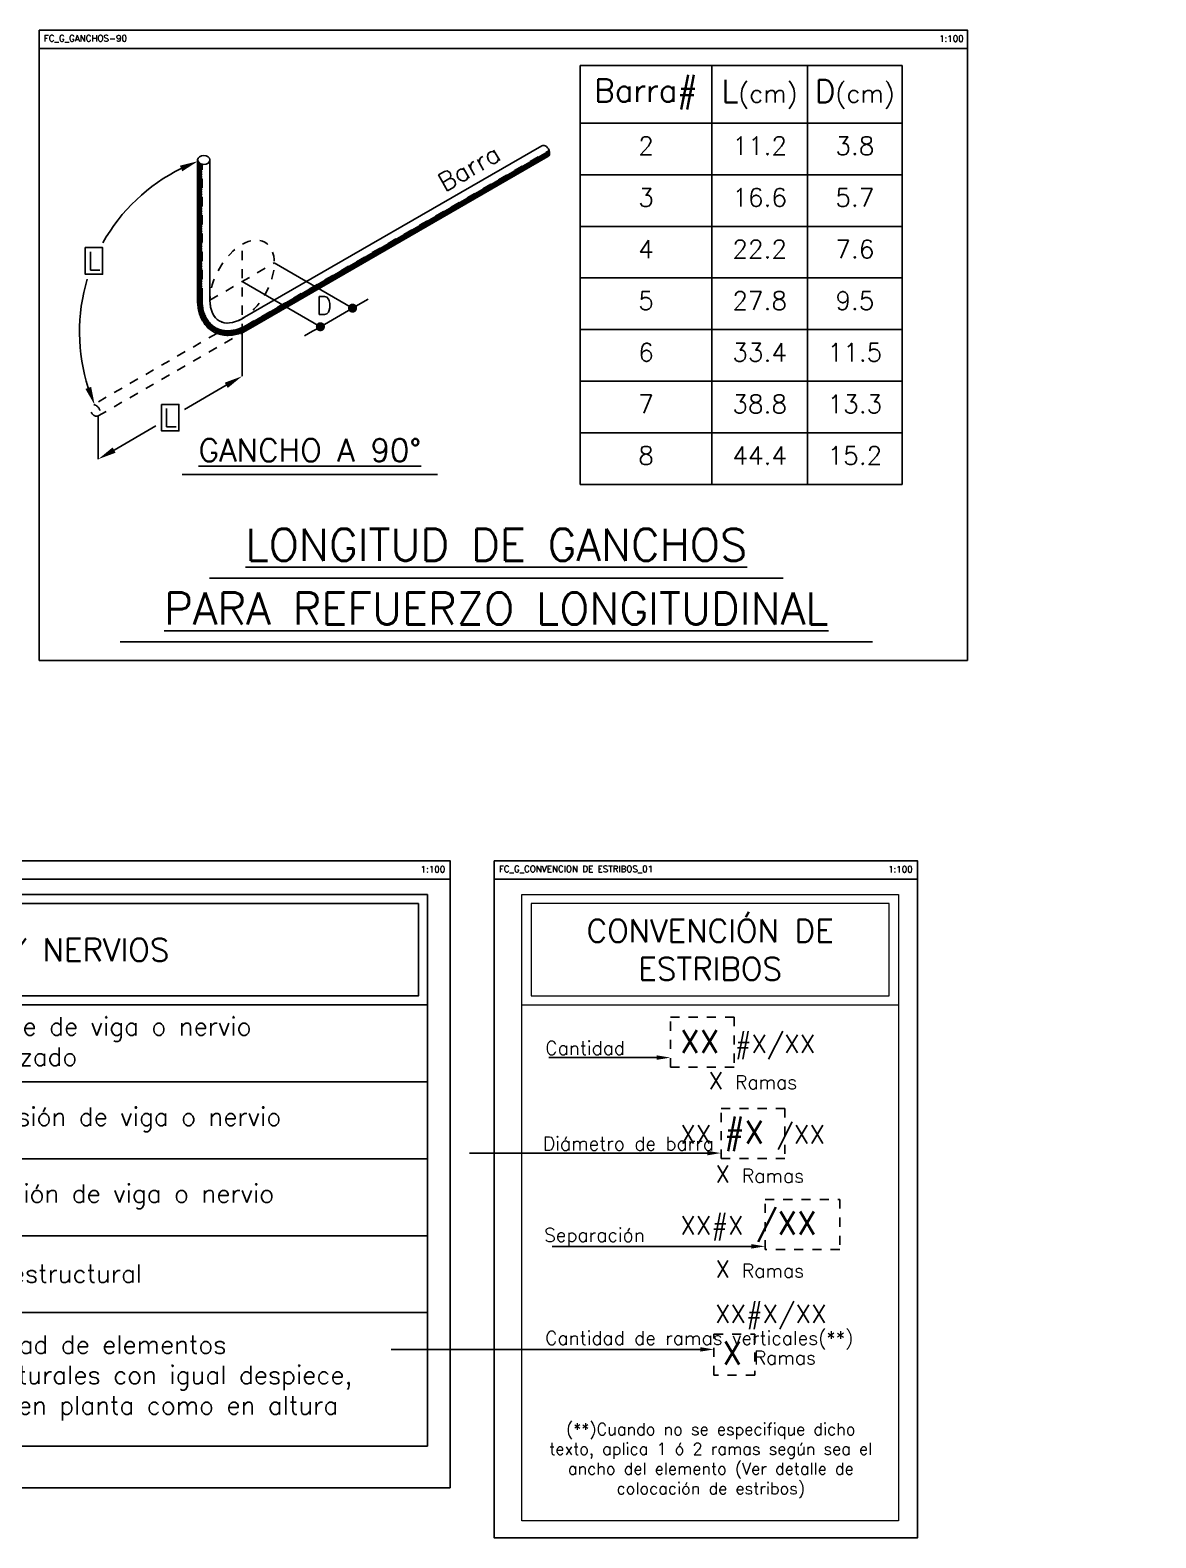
# Model space of a CAD drawing. Header units: millimetres. Extents: x 0 to 212, y -9 to 41.
# Drawn here: x 46.31 to 58.66, y -6.35 to 10.2 of the extents above; entities that cross this region are included whole.
import ezdxf
from ezdxf import colors
from ezdxf.entities.mleader import LeaderData, LeaderLine
from ezdxf.enums import TextEntityAlignment as Align
from ezdxf.math import Vec2, Vec3

# ---------------------------------------------------------------- set-up
doc = ezdxf.new("R2010")
doc.units = ezdxf.units.MM
doc.header["$LTSCALE"] = 0.01
doc.header["$PDMODE"] = 3
doc.linetypes.add('DASHDOT', pattern=[1, 0.5, -0.25, 0, -0.25])
doc.linetypes.add('DASHED2', pattern=[0.375, 0.25, -0.125])
for name, color, linetype in [('FC_BORDES', 4, 'Continuous'), ('FC_COTAS', 1, 'Continuous'), ('FC_EJES', 1, 'DASHDOT'), ('FC_HATCH 253', 253, 'Continuous'), ('FC_PROYECCION', 6, 'DASHED2'), ('FC_R-100', 12, 'Continuous'), ('FC_R-140', 2, 'Continuous'), ('FC_R-175', 5, 'Continuous'), ('FC_R-200', 5, 'Continuous'), ('FC_R-60', 11, 'Continuous'), ('FC_R-80', 11, 'Continuous'), ('FC_REFUERZO 2', 1, 'Continuous')]:
    doc.layers.add(name, color=color, linetype=linetype)
doc.layers.add('FC_HOJA', color=230, linetype='Continuous', plot=False)
doc.styles.add('FC_TEXT', font='romans.shx', dxfattribs={"height": 0.002})
doc.styles.add('FC_TEXT1', font='romans.shx')
doc.dimstyles.new('FC_COTAS', dxfattribs={"dimtxt": 0.0015, "dimasz": 0.001, "dimexe": 0, "dimexo": 0, "dimgap": 0.001, "dimtad": 1, "dimtih": 1, "dimtoh": 1, "dimzin": 0, "dimdsep": 46, "dimtxsty": 'FC_TEXT1', "dimblk": 'DOT', "dimcen": 0.09, "dimclrd": 256, "dimclre": 256, "dimclrt": 256, "dimadec": 0, "dimazin": 0, "dimtfac": 1, "dimtix": 1, "dimtmove": 2, "dimatfit": 3, "dimfxl": 1.002, "dimtolj": 1, "dimtzin": 0, "dimlwd": -1, "dimarcsym": 0})
doc.dimstyles.new('FC_COTAS$7', dxfattribs={"dimtxt": 0.002, "dimasz": 0.002, "dimexe": 0, "dimexo": 0, "dimgap": 0.000375, "dimtad": 2, "dimtih": 1, "dimtoh": 1, "dimzin": 0, "dimdsep": 46, "dimtxsty": 'FC_TEXT1', "dimblk": 'DOT', "dimcen": 0.09, "dimclrd": 256, "dimclre": 256, "dimclrt": 11, "dimadec": 0, "dimazin": 0, "dimtfac": 1, "dimtix": 1, "dimtmove": 2, "dimatfit": 3, "dimfxl": 1.002, "dimtolj": 1, "dimtzin": 0, "dimlwd": -1, "dimarcsym": 0})

# ---------------------------------------------------------------- blocks, each defined once
blk = doc.blocks.new('*U33')
at = {"layer": 'FC_R-140', "color": 4, "ltscale": 1.5}
blk.add_lwpolyline([(-0.014, 0), (0.014, 0)], dxfattribs=at)
at = {"layer": 'FC_R-140', "ltscale": 1.5, "style": 'FC_TEXT1'}
blk.add_attdef('%%UTÍTULO', text='', height=0.0025, dxfattribs=at).set_placement((0, 0.00266), align=Align.MIDDLE_CENTER)
at = {"layer": 'FC_R-80', "ltscale": 1.5, "style": 'FC_TEXT1'}
blk.add_attdef('ESCALA', text='', height=0.002, dxfattribs=at).set_placement((-0.014, -0.0017), align=Align.MIDDLE_LEFT)
blk = doc.blocks.new('*T27')
at = {"layer": 'FC_BORDES', "color": 0, "linetype": 'ByBlock', "lineweight": -2, "ltscale": 0.6, "transparency": 16777216}
for p, q in [((0, 0), (3.535, 0)), ((0, 0), (0, -4.6)), ((1.447, 0), (1.447, -4.6)), ((2.494, 0), (2.494, -4.6)), ((3.535, 0), (3.535, -4.6)), ((0, -0.633), (3.535, -0.633)), ((0, -1.2), (3.535, -1.2)), ((0, -1.767), (3.535, -1.767)), ((0, -2.333), (3.535, -2.333)), ((0, -2.9), (3.535, -2.9)), ((0, -3.467), (3.535, -3.467)), ((0, -4.033), (3.535, -4.033)), ((0, -4.6), (3.535, -4.6))]:
    blk.add_line(p, q, dxfattribs=at)
at = {"layer": 'FC_BORDES', "color": 2, "ltscale": 0.6, "transparency": 16777216, "char_height": 0.25, "attachment_point": 5, "style": 'FC_TEXT1'}
for s, insert, width in [('{\\C12;Barra#}', (0.724, -0.317), 1.44709), ('{\\C12;L\\H0.8x;\\C11;(cm)}', (1.971, -0.317), 1.04655), ('{\\C12;D\\H0.8x;\\C11;(cm)}', (3.015, -0.317), 1.04078)]:
    blk.add_mtext(s, dxfattribs=dict(at, insert=insert, width=width))
at = {"layer": 'FC_BORDES', "color": 11, "ltscale": 0.6, "transparency": 16777216, "char_height": 0.2, "attachment_point": 2, "style": 'FC_TEXT1'}
for s, insert, width in [('2', (0.724, -0.783), 1.14739), ('11.2', (1.971, -0.783), 0.74685), ('3.8', (3.015, -0.783), 0.74108), ('3', (0.724, -1.35), 1.14739), ('16.6', (1.971, -1.35), 0.74685), ('5.7', (3.015, -1.35), 0.74108), ('4', (0.724, -1.917), 1.14739), ('22.2', (1.971, -1.917), 0.74685), ('7.6', (3.015, -1.917), 0.74108), ('5', (0.724, -2.483), 1.14739), ('27.8', (1.971, -2.483), 0.74685), ('9.5', (3.015, -2.483), 0.74108), ('6', (0.724, -3.05), 1.14739), ('33.4', (1.971, -3.05), 0.74685), ('11.5', (3.015, -3.05), 0.74108), ('7', (0.724, -3.617), 1.14739), ('38.8', (1.971, -3.617), 0.74685), ('13.3', (3.015, -3.617), 0.74108), ('8', (0.724, -4.183), 1.14739), ('44.4', (1.971, -4.183), 0.74685), ('15.2', (3.015, -4.183), 0.74108)]:
    blk.add_mtext(s, dxfattribs=dict(at, insert=insert, width=width))
blk = doc.blocks.new('*U34')
at = {"layer": 'FC_R-200', "color": 4, "ltscale": 1.5}
for points in [[(-0.03148, 0), (0.03148, 0)], [(-0.04128, -0.007), (0.04128, -0.007)]]:
    blk.add_lwpolyline(points, dxfattribs=at)
at = {"layer": 'FC_R-200', "ltscale": 1.5, "style": 'FC_TEXT1'}
for tag, p in [('%%UTÍTULO', (0, 0.00366)), ('%%UTÍTULO1', (0, -0.00334))]:
    blk.add_attdef(tag, text='', height=0.0035, dxfattribs=at).set_placement(p, align=Align.MIDDLE_CENTER)
at = {"layer": 'FC_R-80', "ltscale": 1.5, "style": 'FC_TEXT1'}
blk.add_attdef('ESCALA', text='', height=0.002, dxfattribs=at).set_placement((-0.04075, -0.0087), align=Align.MIDDLE_LEFT)
blk = doc.blocks.new('*D23')
at = {"layer": 'Defpoints', "color": 0, "ltscale": 0.6, "transparency": 16777216}
for p in [(-0.994, -44.709), (-0.994, -45.184), (-2.572, -45.62)]:
    blk.add_point(p, dxfattribs=at)
at = {"layer": 'FC_COTAS', "lineweight": -2, "ltscale": 0.6, "transparency": 16777216}
for p, q in [((-0.994, -44.709), (-0.994, -45.184)), ((-2.572, -45.62), (-2.572, -46.095))]:
    blk.add_line(p, q, dxfattribs=at)
at = {"layer": 'FC_COTAS', "ltscale": 0.6, "transparency": 16777216}
for p, q in [((-1.167, -45.284), (-1.626, -45.549)), ((-2.399, -45.995), (-1.94, -45.73))]:
    blk.add_line(p, q, dxfattribs=at)
for points in [[(-1.184, -45.255), (-1.151, -45.313), (-0.994, -45.184)], [(-2.415, -45.966), (-2.382, -46.024), (-2.572, -46.095)]]:
    blk.add_solid(points, dxfattribs=at)
at = {"layer": 'FC_COTAS', "ltscale": 0.6, "transparency": 16777216, "insert": (-1.783, -45.64), "char_height": 0.15, "attachment_point": 5, "style": 'FC_TEXT1'}
blk.add_mtext('\\A1;{\\H1.33333x;\\C11;L}', dxfattribs=at)
blk = doc.blocks.new('_Dot')
at = {"color": 0, "linetype": 'ByBlock', "lineweight": -2}
blk.add_line((-0.5, 0), (-1, 0), dxfattribs=at)
at = {"color": 0, "linetype": 'ByBlock', "const_width": 0.5}
blk.add_lwpolyline([(-0.25, 0, 1), (0.25, 0, 1)], format="xyb", close=True, dxfattribs=at)
blk = doc.blocks.new('*D24')
at = {"layer": 'Defpoints', "color": 0, "ltscale": 0.6, "transparency": 16777216}
for p in [(-0.641, -43.941), (-0.994, -44.145), (0.218, -44.437)]:
    blk.add_point(p, dxfattribs=at)
at = {"layer": 'FC_COTAS', "lineweight": -2, "ltscale": 0.6, "transparency": 16777216}
for p, q in [((-0.641, -43.941), (0.218, -44.437)), ((-0.994, -44.145), (-0.135, -44.641))]:
    blk.add_line(p, q, dxfattribs=at)
at = {"layer": 'FC_COTAS', "ltscale": 0.6, "transparency": 16777216}
for p, q in [((0.304, -44.387), (0.391, -44.337)), ((-0.135, -44.641), (0.218, -44.437)), ((-0.222, -44.691), (-0.309, -44.741))]:
    blk.add_line(p, q, dxfattribs=at)
at = {"layer": 'FC_COTAS', "ltscale": 0.6, "transparency": 16777216, "xscale": 0.1, "yscale": 0.1, "zscale": 0.1}
for p, rotation in [((0.218, -44.437), 209.9999999999999), ((-0.135, -44.641), 29.9999999999999)]:
    blk.add_blockref('_Dot', p, dxfattribs=dict(at, rotation=rotation))
at = {"layer": 'FC_COTAS', "ltscale": 0.6, "transparency": 16777216, "insert": (-0.094, -44.408), "char_height": 0.15, "attachment_point": 5, "style": 'FC_TEXT1'}
blk.add_mtext('\\A1;{\\H1.33333x;\\C11;D}', dxfattribs=at)
blk = doc.blocks.new('*D25')
at = {"layer": 'Defpoints', "color": 0, "ltscale": 0.6, "transparency": 16777216}
for p in [(-1.479, -42.824), (-2.344, -43.455), (-0.776, -44.699), (-2.611, -45.5)]:
    blk.add_point(p, dxfattribs=at)
at = {"layer": 'FC_COTAS', "ltscale": 0.6, "transparency": 16777216}
for start, end in [(116.2908, 150.6996), (163.1688, 197.8661)]:
    blk.add_arc((-0.776, -44.699), 2.002, start, end, dxfattribs=at)
for points in [[(-1.676, -42.873), (-1.65, -42.935), (-1.479, -42.824)], [(-2.65, -45.301), (-2.713, -45.324), (-2.611, -45.5)]]:
    blk.add_solid(points, dxfattribs=at)
at = {"layer": 'FC_COTAS', "ltscale": 0.6, "transparency": 16777216, "insert": (-2.62, -43.919), "char_height": 0.15, "attachment_point": 5, "style": 'FC_TEXT1'}
blk.add_mtext('\\A1;{\\H1.33333x;\\C11;L}', dxfattribs=at)
blk = doc.blocks.new('*U97')
at = {"layer": 'FC_R-175'}
blk.add_lwpolyline([(-0.641, 0.101), (0.641, 0.101)], dxfattribs=at)
at = {"layer": 'FC_R-80', "ltscale": 1.5}
blk.add_lwpolyline([(-0.641, 0), (0.641, 0)], dxfattribs=at)
blk = doc.blocks.new('FC_B_Gancho 90')
at = {"layer": 'FC_HATCH 253', "ltscale": 0.6}
h = blk.add_hatch(dxfattribs=at)
h.set_pattern_fill('ANSI31', color=256, scale=0.005, angle=165)
h.set_pattern_definition([(210, (1.216465, 44.145192), (0.0079375, -0.0137481533), [])])
edge = h.paths.add_edge_path()
edge.add_ellipse((-0.42, 1.335), major_axis=(-0.0676, 0), ratio=0.725242, start_angle=0, end_angle=74.9363, ccw=False)
edge.add_line((-0.488, 1.325), (-0.488, -0.173))
edge.add_line((-0.488, -0.173), (-0.488, -0.181))
edge.add_line((-0.488, -0.181), (-0.489, -0.198))
edge.add_line((-0.489, -0.198), (-0.489, -0.214))
edge.add_line((-0.489, -0.214), (-0.488, -0.231))
edge.add_line((-0.488, -0.231), (-0.487, -0.247))
edge.add_line((-0.487, -0.247), (-0.485, -0.263))
edge.add_line((-0.485, -0.263), (-0.483, -0.279))
edge.add_line((-0.483, -0.279), (-0.481, -0.295))
edge.add_line((-0.481, -0.295), (-0.478, -0.311))
edge.add_line((-0.478, -0.311), (-0.475, -0.327))
edge.add_line((-0.475, -0.327), (-0.47, -0.342))
edge.add_line((-0.47, -0.342), (-0.466, -0.357))
edge.add_line((-0.466, -0.357), (-0.461, -0.373))
edge.add_line((-0.461, -0.373), (-0.455, -0.388))
edge.add_line((-0.455, -0.388), (-0.448, -0.402))
edge.add_line((-0.448, -0.402), (-0.441, -0.417))
edge.add_line((-0.441, -0.417), (-0.434, -0.431))
edge.add_line((-0.434, -0.431), (-0.425, -0.444))
edge.add_line((-0.425, -0.444), (-0.417, -0.458))
edge.add_line((-0.417, -0.458), (-0.407, -0.471))
edge.add_line((-0.407, -0.471), (-0.397, -0.483))
edge.add_line((-0.397, -0.483), (-0.386, -0.495))
edge.add_line((-0.386, -0.495), (-0.375, -0.507))
edge.add_line((-0.375, -0.507), (-0.363, -0.518))
edge.add_line((-0.363, -0.518), (-0.35, -0.528))
edge.add_line((-0.35, -0.528), (-0.336, -0.537))
edge.add_line((-0.336, -0.537), (-0.323, -0.546))
edge.add_line((-0.323, -0.546), (-0.308, -0.554))
edge.add_line((-0.308, -0.554), (-0.294, -0.562))
edge.add_line((-0.294, -0.562), (-0.279, -0.568))
edge.add_line((-0.279, -0.568), (-0.264, -0.574))
edge.add_line((-0.264, -0.574), (-0.248, -0.579))
edge.add_line((-0.248, -0.579), (-0.232, -0.583))
edge.add_line((-0.232, -0.583), (-0.216, -0.586))
edge.add_line((-0.216, -0.586), (-0.2, -0.588))
edge.add_line((-0.2, -0.588), (-0.184, -0.59))
edge.add_line((-0.184, -0.59), (-0.168, -0.591))
edge.add_line((-0.168, -0.591), (-0.152, -0.591))
edge.add_line((-0.152, -0.591), (-0.136, -0.59))
edge.add_line((-0.136, -0.59), (-0.12, -0.589))
edge.add_line((-0.12, -0.589), (-0.104, -0.587))
edge.add_line((-0.104, -0.587), (-0.089, -0.585))
edge.add_line((-0.089, -0.585), (-0.073, -0.581))
edge.add_line((-0.073, -0.581), (-0.057, -0.578))
edge.add_line((-0.057, -0.578), (-0.042, -0.573))
edge.add_line((-0.042, -0.573), (-0.027, -0.568))
edge.add_line((-0.027, -0.568), (-0.012, -0.563))
edge.add_line((-0.012, -0.563), (0, -0.558))
edge.add_line((0, -0.558), (0, -0.504))
edge.add_line((0, -0.504), (-0.016, -0.511))
edge.add_line((-0.016, -0.511), (-0.029, -0.516))
edge.add_line((-0.029, -0.516), (-0.043, -0.521))
edge.add_line((-0.043, -0.521), (-0.057, -0.525))
edge.add_line((-0.057, -0.525), (-0.07, -0.529))
edge.add_line((-0.07, -0.529), (-0.084, -0.533))
edge.add_line((-0.084, -0.533), (-0.098, -0.535))
edge.add_line((-0.098, -0.535), (-0.111, -0.538))
edge.add_line((-0.111, -0.538), (-0.125, -0.539))
edge.add_line((-0.125, -0.539), (-0.139, -0.541))
edge.add_line((-0.139, -0.541), (-0.153, -0.541))
edge.add_line((-0.153, -0.541), (-0.166, -0.541))
edge.add_line((-0.166, -0.541), (-0.18, -0.54))
edge.add_line((-0.18, -0.54), (-0.194, -0.539))
edge.add_line((-0.194, -0.539), (-0.208, -0.537))
edge.add_line((-0.208, -0.537), (-0.221, -0.534))
edge.add_line((-0.221, -0.534), (-0.234, -0.531))
edge.add_line((-0.234, -0.531), (-0.247, -0.526))
edge.add_line((-0.247, -0.526), (-0.26, -0.522))
edge.add_line((-0.26, -0.522), (-0.273, -0.516))
edge.add_line((-0.273, -0.516), (-0.285, -0.51))
edge.add_line((-0.285, -0.51), (-0.297, -0.504))
edge.add_line((-0.297, -0.504), (-0.308, -0.496))
edge.add_line((-0.308, -0.496), (-0.319, -0.488))
edge.add_line((-0.319, -0.488), (-0.33, -0.48))
edge.add_line((-0.33, -0.48), (-0.34, -0.47))
edge.add_line((-0.34, -0.47), (-0.35, -0.461))
edge.add_line((-0.35, -0.461), (-0.359, -0.451))
edge.add_line((-0.359, -0.451), (-0.367, -0.44))
edge.add_line((-0.367, -0.44), (-0.376, -0.429))
edge.add_line((-0.376, -0.429), (-0.383, -0.418))
edge.add_line((-0.383, -0.418), (-0.39, -0.406))
edge.add_line((-0.39, -0.406), (-0.397, -0.394))
edge.add_line((-0.397, -0.394), (-0.403, -0.381))
edge.add_line((-0.403, -0.381), (-0.409, -0.368))
edge.add_line((-0.409, -0.368), (-0.414, -0.355))
edge.add_line((-0.414, -0.355), (-0.418, -0.342))
edge.add_line((-0.418, -0.342), (-0.422, -0.328))
edge.add_line((-0.422, -0.328), (-0.426, -0.315))
edge.add_line((-0.426, -0.315), (-0.429, -0.301))
edge.add_line((-0.429, -0.301), (-0.432, -0.287))
edge.add_line((-0.432, -0.287), (-0.434, -0.272))
edge.add_line((-0.434, -0.272), (-0.436, -0.258))
edge.add_line((-0.436, -0.258), (-0.437, -0.243))
edge.add_line((-0.437, -0.243), (-0.438, -0.228))
edge.add_line((-0.438, -0.228), (-0.439, -0.213))
edge.add_line((-0.439, -0.213), (-0.439, -0.198))
edge.add_line((-0.439, -0.198), (-0.438, -0.183))
edge.add_line((-0.438, -0.183), (-0.438, -0.174))
edge.add_line((-0.438, -0.174), (-0.438, 1.287))
edge = h.paths.add_edge_path()
edge.add_ellipse((3.321, 1.431), major_axis=(0.0339, -0.0587), ratio=0.707107, start_angle=0, end_angle=74.8117)
edge.add_line((3.37, 1.439), (0.043, -0.482))
edge.add_line((0.043, -0.482), (0.037, -0.485))
edge.add_line((0.037, -0.485), (0.024, -0.492))
edge.add_line((0.024, -0.492), (0.011, -0.499))
edge.add_line((0.011, -0.499), (0, -0.504))
edge.add_line((0, -0.504), (0, -0.558))
edge.add_line((0, -0.558), (0.003, -0.557))
edge.add_line((0.003, -0.557), (0.018, -0.55))
edge.add_line((0.018, -0.55), (0.033, -0.543))
edge.add_line((0.033, -0.543), (0.047, -0.536))
edge.add_line((0.047, -0.536), (0.061, -0.528))
edge.add_line((0.061, -0.528), (0.068, -0.525))
edge.add_line((0.068, -0.525), (3.355, 1.373))
at = {"layer": 'FC_COTAS'}
for points in [[(-1.72, 0.372), (-1.531, 0.372), (-1.531, 0.081), (-1.72, 0.081)], [(-0.883, -1.349), (-0.694, -1.349), (-0.694, -1.64), (-0.883, -1.64)]]:
    blk.add_lwpolyline(points, close=True, dxfattribs=at)
at = {"layer": 'FC_EJES', "ltscale": 0.6}
for points in [[(0, -0.564), (0, 0.407)], [(-0.353, -0.204), (0.353, 0.204)]]:
    blk.add_lwpolyline(points, dxfattribs=at)
at = {"layer": 'FC_PROYECCION', "color": 252, "ltscale": 0.6}
for points in [[(-0.438, -0.175), (-0.438, -0.183), (-0.439, -0.198), (-0.439, -0.213), (-0.438, -0.228), (-0.437, -0.243), (-0.436, -0.258), (-0.434, -0.272), (-0.432, -0.287), (-0.429, -0.301), (-0.426, -0.315), (-0.422, -0.328), (-0.418, -0.342), (-0.414, -0.355), (-0.409, -0.368), (-0.403, -0.381), (-0.397, -0.394), (-0.39, -0.406), (-0.383, -0.418), (-0.376, -0.429), (-0.367, -0.44), (-0.359, -0.451), (-0.35, -0.461), (-0.34, -0.47), (-0.33, -0.48), (-0.319, -0.488), (-0.308, -0.496), (-0.297, -0.504), (-0.285, -0.51), (-0.273, -0.516), (-0.26, -0.522), (-0.247, -0.526), (-0.234, -0.531), (-0.221, -0.534), (-0.208, -0.537), (-0.194, -0.539), (-0.18, -0.54), (-0.166, -0.541), (-0.153, -0.541), (-0.139, -0.541), (-0.125, -0.539), (-0.111, -0.538), (-0.098, -0.535), (-0.084, -0.533), (-0.07, -0.529), (-0.057, -0.525), (-0.043, -0.521), (-0.029, -0.516), (-0.016, -0.511), (-0.002, -0.505), (0.011, -0.499), (0.024, -0.492), (0.037, -0.485), (0.043, -0.482), (3.37, 1.439)], [(-0.438, -0.173), (-0.438, 1.287)], [(-0.278, -0.569), (-1.645, -1.358)], [(0.068, -0.525), (-1.578, -1.475)]]:
    blk.add_lwpolyline(points, dxfattribs=at)
at = {"layer": 'FC_PROYECCION', "ltscale": 0.6}
blk.add_ellipse((0, 0), major_axis=(-0.25, -0.432), ratio=0.57735, dxfattribs=at)
at = {"layer": 'FC_PROYECCION', "color": 252, "ltscale": 0.6}
blk.add_ellipse((-1.611, -1.416), major_axis=(0.0338, -0.0585), ratio=0.707107, dxfattribs=at)
at = {"layer": 'FC_REFUERZO 2', "ltscale": 0.6}
for points in [[(0, -0.407), (3.287, 1.49)], [(-0.488, -0.173), (-0.488, -0.181), (-0.489, -0.198), (-0.489, -0.214), (-0.488, -0.231), (-0.487, -0.247), (-0.485, -0.263), (-0.483, -0.279), (-0.481, -0.295), (-0.478, -0.311), (-0.475, -0.327), (-0.47, -0.342), (-0.466, -0.357), (-0.461, -0.373), (-0.455, -0.388), (-0.448, -0.402), (-0.441, -0.417), (-0.434, -0.431), (-0.425, -0.444), (-0.417, -0.458), (-0.407, -0.471), (-0.397, -0.483), (-0.386, -0.495), (-0.375, -0.507), (-0.363, -0.518), (-0.35, -0.528), (-0.336, -0.537), (-0.323, -0.546), (-0.308, -0.554), (-0.294, -0.562), (-0.279, -0.568), (-0.264, -0.574), (-0.248, -0.579), (-0.232, -0.583), (-0.216, -0.586), (-0.2, -0.588), (-0.184, -0.59), (-0.168, -0.591), (-0.152, -0.591), (-0.136, -0.59), (-0.12, -0.589), (-0.104, -0.587), (-0.089, -0.585), (-0.073, -0.581), (-0.057, -0.578), (-0.042, -0.573), (-0.027, -0.568), (-0.012, -0.563), (0.003, -0.557), (0.018, -0.55), (0.033, -0.543), (0.047, -0.536), (0.062, -0.528), (0.068, -0.525), (3.355, 1.373)], [(-0.488, -0.173), (-0.488, 1.335)], [(-0.353, -0.204), (-0.353, 1.342)]]:
    blk.add_lwpolyline(points, dxfattribs=at)
for centre, major_axis, ratio, start_param, end_param in [((3.321, 1.431), (0.0339, -0.0587), 0.707107, 0, 3.141593), ((0, 0), (-0.25, -0.432), 0.57735, 5.497787, 7.068583)]:
    blk.add_ellipse(centre, major_axis=major_axis, ratio=ratio, start_param=start_param, end_param=end_param, dxfattribs=at)
blk.add_ellipse((-0.42, 1.335), major_axis=(-0.0676, 0), ratio=0.725242, dxfattribs=at)
blk.add_blockref('*T27', (3.708, 2.373))
at = {"layer": 'FC_COTAS', "xscale": 100, "yscale": 100, "zscale": 100}
for name, p, values in [('*U33', (0.744, -2.117), {'%%UTÍTULO': '%%UGANCHO A 90°'}), ('*U34', (2.79, -3.255), {'%%UTÍTULO': '%%ULONGITUD DE GANCHOS', '%%UTÍTULO1': '%%UPARA REFUERZO LONGITUDINAL'})]:
    blk.add_blockref(name, p, dxfattribs=at).add_auto_attribs(values)
at = {"layer": 'FC_R-80', "color": 11, "ltscale": 0.6, "insert": (2.225, 0.98), "char_height": 0.2, "attachment_point": 7, "rotation": 30, "style": 'FC_TEXT1'}
blk.add_mtext('Barra', dxfattribs=at)
at = {"layer": 'FC_COTAS', "ltscale": 0.6}
dim = blk.add_angular_dim_3p(base=(-1.35, 0.691), center=(0.218, -0.553), p1=(-0.485, 1.321), p2=(-1.616, -1.355), text='{\\H1.33333x;\\C11;L}', dimstyle='FC_COTAS', override={"dimscale": 0, "dimasz": 0.002, "dimsah": 1, "dimtix": 1, "dimtofl": 1, "dimtmove": 2, "dimatfit": 3}, dxfattribs=at)
dim.commit()
dim.dimension.update_dxf_attribs({"geometry": '*D25', "text_midpoint": (-1.626, 0.226), "insert": (0.994, 44.145)})
dim = blk.add_linear_dim(base=(1.212, -0.292), p1=(0, 0), p2=(0.353, 0.204), angle=30, text='{\\H1.33333x;\\C11;D}', dimstyle='FC_COTAS', override={"dimscale": 0, "dimtix": 1, "dimtofl": 1, "dimtmove": 2, "dimatfit": 3}, dxfattribs=at)
dim.commit()
dim.dimension.update_dxf_attribs({"geometry": '*D24', "text_midpoint": (0.9, -0.263), "dimtype": 129, "insert": (0.994, 44.145)})
dim = blk.add_aligned_dim(p1=(-1.578, -1.475), p2=(0, -0.564), distance=-0.411, text='{\\H1.33333x;\\C11;L}', dimstyle='FC_COTAS', override={"dimscale": 0, "dimasz": 0.002, "dimsah": 1, "dimtix": 1, "dimtofl": 1, "dimtmove": 2, "dimatfit": 3}, dxfattribs=at)
dim.commit()
dim.dimension.update_dxf_attribs({"geometry": '*D23', "text_midpoint": (-0.789, -1.494), "insert": (0.994, 44.145)})
blk = doc.blocks.new('FC_B_Nomenclatura de vigas y nervios')
at = {"layer": 'FC_BORDES', "ltscale": 0.9}
for points in [[(0, 0), (11.866, 0), (11.866, 6.055), (0, 6.055)], [(0.1, 5.955), (11.766, 5.955), (11.766, 4.943), (0.1, 4.943)]]:
    blk.add_lwpolyline(points, close=True, dxfattribs=at)
for points in [[(0, 4.843), (11.866, 4.843)], [(5.933, 4.843), (5.933, 0)], [(5.933, 3.999), (11.866, 3.999)], [(5.933, 3.155), (11.866, 3.155)], [(5.933, 2.31), (11.866, 2.31)], [(5.933, 1.466), (11.866, 1.466)]]:
    blk.add_lwpolyline(points, dxfattribs=at)
at = {"layer": 'FC_PROYECCION', "ltscale": 0.6}
for points in [[(0.734, 3.198), (1.18, 3.198), (1.18, 2.708), (0.734, 2.708)], [(1.564, 3.198), (2.005, 3.198), (2.005, 2.708), (1.564, 2.708)], [(0.706, 2.299), (2.028, 2.299), (2.028, 1.058), (0.706, 1.058)], [(0.145, 1.058), (2.59, 1.058), (2.59, 0.571), (0.145, 0.571)]]:
    blk.add_lwpolyline(points, close=True, dxfattribs=at)
for points in [[(0.742, 1.895), (1.992, 1.895)], [(0.726, 1.492), (2.028, 1.492)]]:
    blk.add_lwpolyline(points, dxfattribs=at)
at = {"layer": 'FC_R-100'}
for centre in [(6.225, 4.573), (5.615, 4.339), (5.61, 3.806), (6.225, 3.609), (6.225, 2.764), (5.598, 2.195), (6.225, 1.92), (5.615, 1.708), (5.624, 1.249), (6.225, 1.109), (5.624, 0.755)]:
    blk.add_circle(centre, 0.18, dxfattribs=at)
blk.add_blockref('*U97', (1.367, 2.459))
at = {"layer": 'FC_COTAS', "color": 11, "ltscale": 0.6, "char_height": 0.2, "style": 'FC_TEXT1'}
for s, insert, attachment_point in [('V: viga/N: nervio', (2.611, 4.377), 7), ('Alfabético ó\\Pnumérico', (5.23, 3.546), 9), ('(Ancho)x(Alto)', (5.23, 2.232), 9), ('Fundación/losa', (5.23, 1.73), 9), ('Nivel', (5.23, 1.287), 9), ('Cantidad', (5.23, 0.793), 9)]:
    blk.add_mtext(s, dxfattribs=dict(at, insert=insert, attachment_point=attachment_point))
at = {"layer": 'FC_R-100', "char_height": 0.2, "attachment_point": 5, "style": 'FC_TEXT'}
for s, insert in [('1', (6.225, 4.573)), ('1', (5.615, 4.339)), ('1', (5.61, 3.806)), ('2', (6.225, 3.609)), ('3', (6.225, 2.764)), ('2', (5.598, 2.195)), ('4', (6.225, 1.92)), ('3', (5.615, 1.708)), ('4', (5.624, 1.249)), ('5', (6.225, 1.109)), ('5', (5.624, 0.755))]:
    blk.add_mtext(s, dxfattribs=dict(at, insert=insert))
at = {"layer": 'FC_R-140', "insert": (5.933, 5.449), "char_height": 0.25, "attachment_point": 5, "style": 'FC_TEXT'}
blk.add_mtext('NOMENCLATURA DE VIGAS Y NERVIOS', dxfattribs=at)
at = {"layer": 'FC_R-200', "insert": (1.367, 2.955), "char_height": 0.35, "attachment_point": 5, "style": 'FC_TEXT'}
blk.add_mtext('X-X', dxfattribs=at)
at = {"layer": 'FC_R-80', "style": 'FC_TEXT'}
for s, insert, char_height, attachment_point in [('Nombre de viga o nervio\\Pdespiezado', (6.541, 4.408), 0.2, 4), ('Dimensión de viga o nervio', (6.541, 3.584), 0.2, 4), ('Ubicación de viga o nervio', (6.541, 2.74), 0.2, 4), ('XXxXX', (1.367, 2.097), 0.25, 5), ('Nivel estructural', (6.541, 1.895), 0.2, 4), ('Xxxxxx', (1.372, 1.694), 0.25, 5), ('N+x.xx', (1.367, 1.275), 0.25, 5), ('Cantidad de elementos\\Pestructurales con igual despiece,\\Ptanto en planta como en altura', (6.541, 0.749), 0.2, 4), ('Es 1/Son #', (1.367, 0.814), 0.25, 5)]:
    blk.add_mtext(s, dxfattribs=dict(at, insert=insert, char_height=char_height, attachment_point=attachment_point))
at = {"layer": 'FC_COTAS', "ltscale": 0.6, "annotation_type": 0, "has_hookline": 1, "hookline_direction": 0}
for points, text_width in [([(0.987, 3.198), (0.987, 4.339), (2.778, 4.339)], 2.619), ([(1.757, 3.198), (1.757, 3.806), (3.612, 3.806)], 1.781), ([(2.028, 2.195), (3.333, 2.195)], 2.048), ([(2.028, 1.693), (3.156, 1.693)], 2.238), ([(2.028, 1.249), (4.797, 1.249)], 0.61), ([(2.59, 0.755), (4.178, 0.755)], 1.229)]:
    blk.add_leader(points, dimstyle='FC_COTAS$7', override={"dimscale": 0, "dimgap": 0.000375, "dimtad": 1}, dxfattribs=dict(at, text_width=text_width))
blk = doc.blocks.new('FC_B_Convencion de estribos_1')
at = {"layer": 'FC_BORDES', "lineweight": 13}
for points in [[(-0.15, 6.055), (3.98, 6.055), (3.98, -0.818), (-0.15, -0.818)], [(-0.05, 4.943), (3.88, 4.943), (3.88, 5.955), (-0.05, 5.955)]]:
    blk.add_lwpolyline(points, close=True, dxfattribs=at)
blk.add_lwpolyline([(-0.15, 4.843), (3.98, 4.843)], dxfattribs=at)
at = {"layer": 'FC_PROYECCION', "ltscale": 0.6}
for points in [[(1.478, 4.709), (2.177, 4.709), (2.177, 4.16), (1.478, 4.16)], [(2.035, 3.707), (2.735, 3.707), (2.735, 3.158), (2.035, 3.158)], [(2.517, 2.709), (3.337, 2.709), (3.337, 2.16), (2.517, 2.16)], [(1.956, 1.228), (2.405, 1.228), (2.405, 0.78), (1.956, 0.78)]]:
    blk.add_lwpolyline(points, close=True, dxfattribs=at)
at = {"layer": 'FC_R-140', "insert": (1.915, 5.449), "char_height": 0.25, "attachment_point": 5, "style": 'FC_TEXT'}
blk.add_mtext('CONVENCIÓN DE\\PESTRIBOS', dxfattribs=at)
at = {"layer": 'FC_R-60', "char_height": 0.15, "attachment_point": 4, "style": 'FC_TEXT'}
for s, insert in [('{\\H1.25x;X }Ramas', (1.899, 4.013)), ('{\\H1.25x;X }Ramas', (1.974, 2.986)), ('{\\H1.25x;X }Ramas', (1.974, 1.945)), ('{\\H1.68667x;\\C5;X\\H0.74111x;\\C256; }Ramas', (2.049, 1.023))]:
    blk.add_mtext(s, dxfattribs=dict(at, insert=insert))
at = {"layer": 'FC_R-80', "char_height": 0.2, "attachment_point": 4, "style": 'FC_TEXT'}
for s, insert in [('{\\H1.25x;\\C5;XX\\C256; }#X/XX', (1.588, 4.408)), ('XX {\\H1.25x;\\C5;#X} /XX', (1.588, 3.406)), ('XX#X {\\H1.25x;\\C5;/XX}', (1.588, 2.408)), ('XX#X/XX', (1.968, 1.419))]:
    blk.add_mtext(s, dxfattribs=dict(at, insert=insert))
at = {"layer": 'FC_R-80', "insert": (-0.053, -0.16), "char_height": 0.13, "width": 3.94906, "attachment_point": 4, "style": 'FC_TEXT'}
blk.add_mtext('\\pxqc;(**)Cuando no se especifique dicho texto, aplica 1 ó 2 ramas según sea el ancho del elemento (Ver detalle de colocación de estribos)', dxfattribs=at)
at = {"layer": 'FC_COTAS', "ltscale": 0.6}
ml = blk.add_multileader_mtext('Standard', dxfattribs=at)
ml.set_content('Cantidad', color=11, style='FC_TEXT1')
ml.set_leader_properties()
ml.build(insert=Vec2(0, 0))
ml.multileader.update_dxf_attribs({"has_dogleg": 0, "text_left_attachment_type": 6, "text_right_attachment_type": 6, "dogleg_length": 0.008, "arrow_head_size": 0.15, "scale": 100})
ctx = ml.context
ctx.base_point, ctx.scale, ctx.char_height, ctx.arrow_head_size, ctx.landing_gap_size, ctx.plane_origin = Vec3(0.006, 4.265), 100, 0.15, 0.15, 0.1, Vec3(1.127, 4.952)
ctx.left_attachment, ctx.right_attachment = 6, 6
notes = []
notes.append((ctx, [(0, (1, 1, 0), (1.263, 4.265), (-1, 0), 0.136, [(0, [(1.478, 4.265)], 0, [])])]))
ctx.mtext.insert, ctx.mtext.line_spacing_style, ctx.mtext.flow_direction = Vec3(0.106, 4.445), 2, 5
ml = blk.add_multileader_mtext('Standard', dxfattribs=at)
ml.set_content('Diámetro de barra', color=11, style='FC_TEXT1')
ml.set_leader_properties()
ml.build(insert=Vec2(0, 0))
ml.multileader.update_dxf_attribs({"text_left_attachment_type": 6, "text_right_attachment_type": 6, "dogleg_length": 0.008, "arrow_head_size": 0.15, "scale": 100})
ctx = ml.context
ctx.base_point, ctx.scale, ctx.char_height, ctx.arrow_head_size, ctx.landing_gap_size, ctx.plane_origin = Vec3(-0.02, 3.217), 100, 0.15, 0.15, 0.1, Vec3(1.127, 3.757)
ctx.left_attachment, ctx.right_attachment = 6, 6
notes.append((ctx, [(0, (1, 1, 0), (1.65, 3.217), (-1, 0), 0.513, [(0, [(2.033, 3.217)], 0, [])])]))
ctx.mtext.insert, ctx.mtext.width, ctx.mtext.line_spacing_style, ctx.mtext.flow_direction = Vec3(0.08, 3.397), 1.30676, 2, 5
ml = blk.add_multileader_mtext('Standard', dxfattribs=at)
ml.set_content('Separación', color=11, style='FC_TEXT1')
ml.set_leader_properties()
ml.build(insert=Vec2(0, 0))
ml.multileader.update_dxf_attribs({"text_left_attachment_type": 6, "text_right_attachment_type": 6, "dogleg_length": 0.008, "arrow_head_size": 0.15, "scale": 100})
ctx = ml.context
ctx.base_point, ctx.scale, ctx.char_height, ctx.arrow_head_size, ctx.landing_gap_size, ctx.plane_origin = Vec3(-0.007, 2.193), 100, 0.15, 0.15, 0.1, Vec3(1.422, 2.725)
ctx.left_attachment, ctx.right_attachment = 6, 6
notes.append((ctx, [(0, (1, 1, 0), (1.858, 2.193), (-1, 0), 0.486, [(0, [(2.517, 2.193)], 0, [])])]))
ctx.mtext.insert, ctx.mtext.width, ctx.mtext.line_spacing_style, ctx.mtext.flow_direction = Vec3(0.093, 2.393), 1.30676, 2, 5
ml = blk.add_multileader_mtext('Standard', dxfattribs=at)
ml.set_content('Cantidad de ramas verticales(**)', color=11, style='FC_TEXT1')
ml.set_leader_properties()
ml.build(insert=Vec2(0, 0))
ml.multileader.update_dxf_attribs({"has_dogleg": 0, "text_left_attachment_type": 6, "text_right_attachment_type": 6, "dogleg_length": 0.008, "arrow_head_size": 0.15, "scale": 100})
ctx = ml.context
ctx.base_point, ctx.scale, ctx.char_height, ctx.arrow_head_size, ctx.landing_gap_size, ctx.plane_origin = Vec3(0.004, 1.062), 100, 0.15, 0.15, 0.1, Vec3(0.518, 1.749)
ctx.left_attachment, ctx.right_attachment = 6, 6
notes.append((ctx, [(0, (1, 1, 0), (1.857, 1.062), (-1, 0), 0.217, [(0, [(1.956, 1.062)], 0, [])])]))
ctx.mtext.insert, ctx.mtext.width, ctx.mtext.line_spacing_style, ctx.mtext.flow_direction = Vec3(0.104, 1.262), 1.5958, 2, 5
for ctx, leaders in notes:
    for number, flags, end, landing, length, lines in leaders:
        leader = LeaderData()
        leader.index, (leader.has_last_leader_line, leader.has_dogleg_vector, leader.attachment_direction) = number, flags
        leader.last_leader_point, leader.dogleg_vector, leader.dogleg_length = Vec3(end), Vec3(landing), length
        for number, points, colour, breaks in lines:
            line = LeaderLine()
            line.index, line.vertices, line.color, line.breaks = number, Vec3.list(points), colors.encode_raw_color(colour), breaks
            leader.lines.append(line)
        ctx.leaders.append(leader)

msp = doc.modelspace()

# ---------------------------------------------------------------- linework, layer by layer
at = {"layer": 'FC_HOJA', "ltscale": 0.6}
for points in [[(46.4095, 10.1963), (56.5933, 10.1963), (56.5933, 3.2785), (46.4095, 3.2785)], [(38.569, 1.0784), (50.9157, 1.0784), (50.9157, -5.8037), (38.569, -5.8037)], [(51.4019, 1.0784), (56.0442, 1.0784), (56.0442, -6.3533), (51.4019, -6.3533)]]:
    msp.add_lwpolyline(points, close=True, dxfattribs=at)
for points in [[(46.4095, 9.9963), (56.5933, 9.9963)], [(38.569, 0.8784), (50.9157, 0.8784)], [(51.4019, 0.8784), (56.0442, 0.8784)]]:
    msp.add_lwpolyline(points, dxfattribs=at)

# ---------------------------------------------------------------- block references
for name, p in [('FC_B_Gancho 90', (48.6346, 7.4368)), ('FC_B_Nomenclatura de vigas y nervios', (38.8024, -5.3468)), ('FC_B_Convencion de estribos_1', (51.8551, -5.3468))]:
    msp.add_blockref(name, p)

# ---------------------------------------------------------------- texts
at = {"layer": 'FC_HOJA', "char_height": 0.07, "style": 'FC_TEXT'}
for s, insert, attachment_point in [('FC_G_GANCHOS-90', (46.46, 10.1038), 4), ('1:100', (56.5512, 10.1038), 6), ('1:100', (50.8631, 0.9858), 6), ('FC_G_CONVENCION DE ESTRIBOS_01', (51.4524, 0.9858), 4), ('1:100', (55.9917, 0.9858), 6)]:
    msp.add_mtext(s, dxfattribs=dict(at, insert=insert, attachment_point=attachment_point))

doc.saveas('drawing.dxf')
